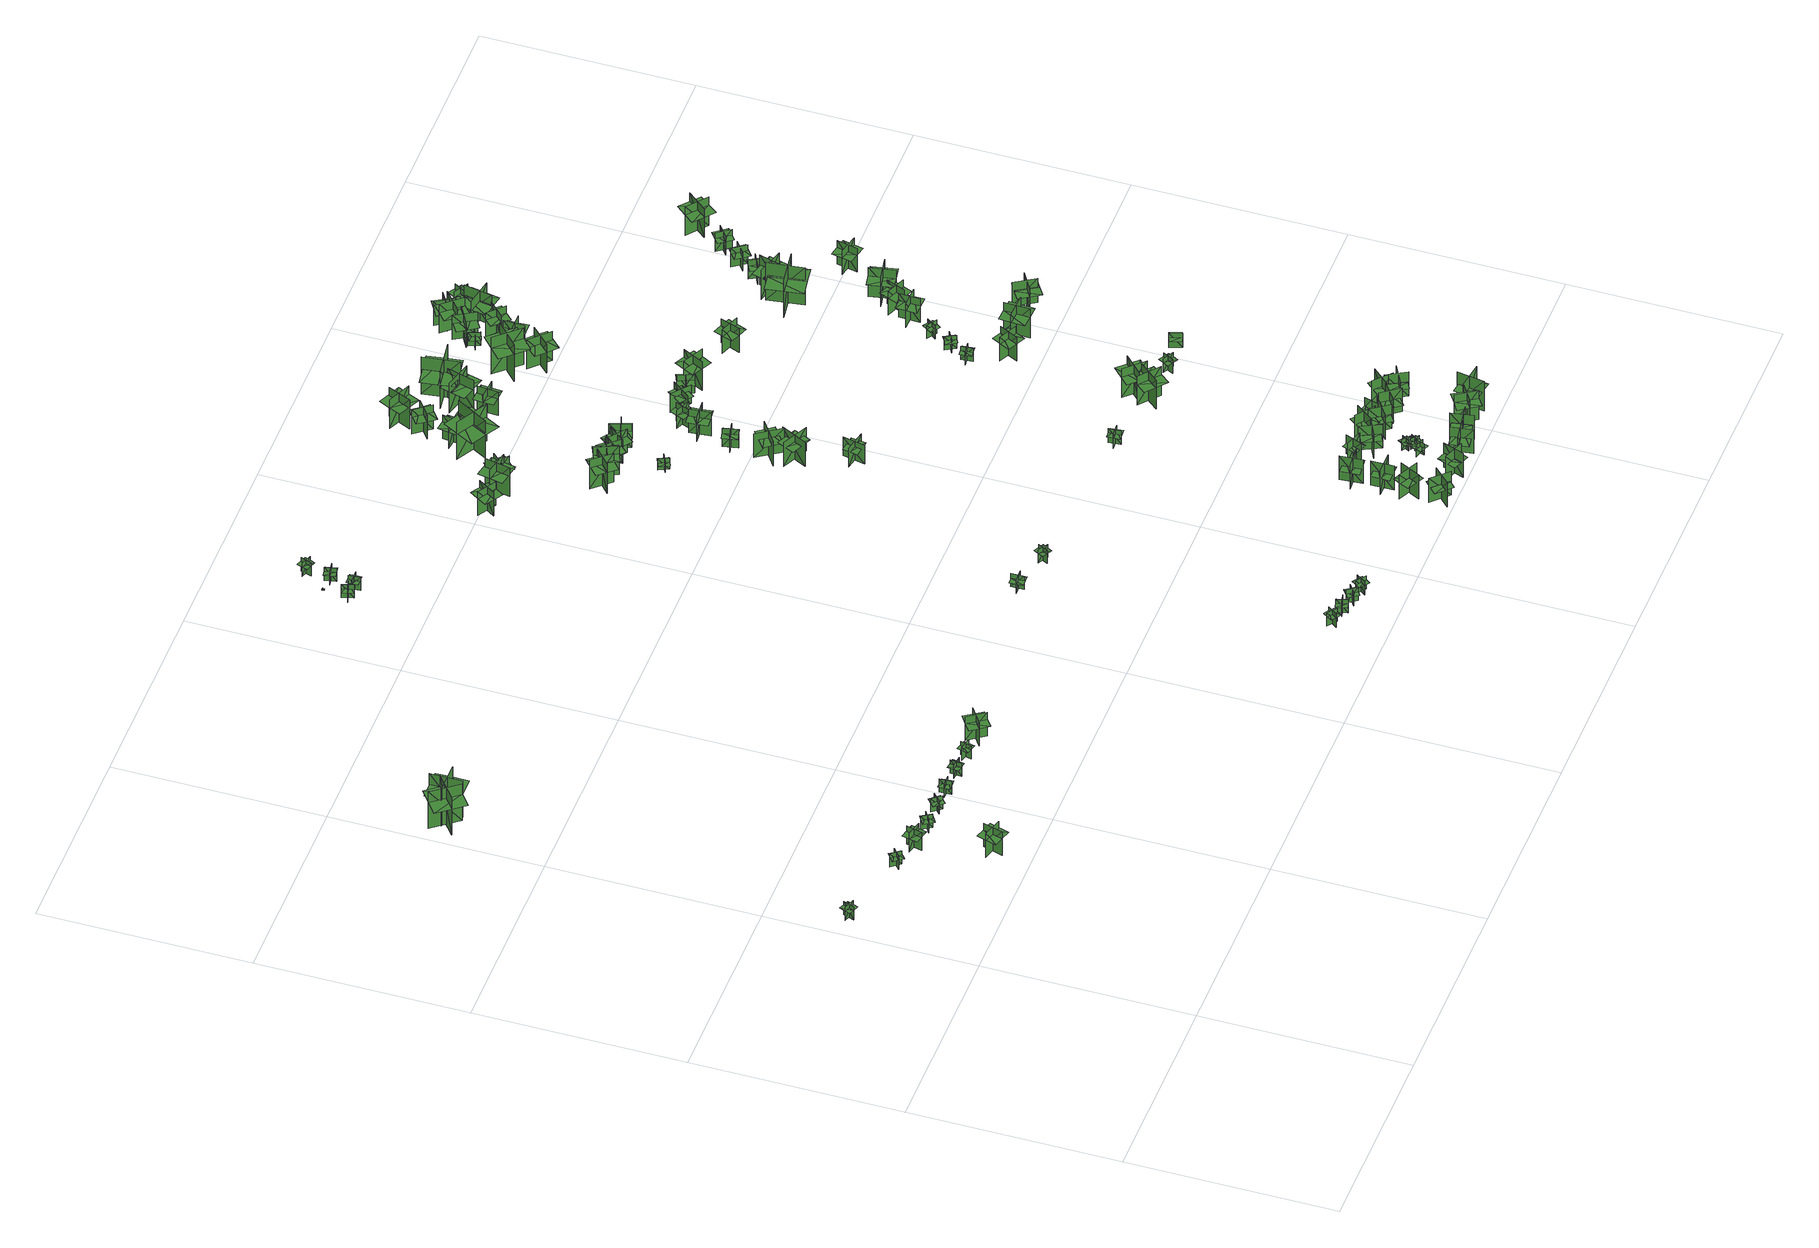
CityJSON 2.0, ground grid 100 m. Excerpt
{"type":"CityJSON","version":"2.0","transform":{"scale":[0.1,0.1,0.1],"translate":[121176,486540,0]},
"CityObjects":{
"tree1":{"type":"SolitaryVegetationObject","geometry":[{"type":"MultiSurface","lod":"1","boundaries":[[[0,1,2]],[[0,2,3]],[[4,5,6]],[[4,6,7]],[[8,9,10]],[[8,10,11]],[[8,11,12]],[[8,12,13]]]}]},
"tree2":{"type":"SolitaryVegetationObject","geometry":[{"type":"MultiSurface","lod":"1","boundaries":[[[14,15,16]],[[14,16,17]],[[18,19,20]],[[18,20,21]],[[22,23,24]],[[22,24,25]],[[22,25,26]],[[22,26,27]]]}]},
"tree3":{"type":"SolitaryVegetationObject","geometry":[{"type":"MultiSurface","lod":"1","boundaries":[[[28,29,30]],[[28,30,31]],[[32,33,34]],[[32,34,35]],[[36,37,38]],[[36,38,39]],[[36,39,40]],[[36,40,41]]]}]},
"tree4":{"type":"SolitaryVegetationObject","geometry":[{"type":"MultiSurface","lod":"1","boundaries":[[[42,43,44]],[[42,44,45]],[[46,47,48]],[[46,48,49]],[[50,51,52]],[[50,52,53]],[[50,53,54]],[[50,54,55]]]}]},
"tree5":{"type":"SolitaryVegetationObject","geometry":[{"type":"MultiSurface","lod":"1","boundaries":[[[56,57,58]],[[56,58,59]],[[60,61,62]],[[60,62,63]],[[64,65,66]],[[64,66,67]],[[64,67,68]],[[64,68,69]]]}]},
"tree6":{"type":"SolitaryVegetationObject","geometry":[{"type":"MultiSurface","lod":"1","boundaries":[[[70,71,72]],[[70,72,73]],[[74,75,76]],[[74,76,77]],[[78,79,80]],[[78,80,81]],[[78,81,82]],[[78,82,83]]]}]},
"tree7":{"type":"SolitaryVegetationObject","geometry":[{"type":"MultiSurface","lod":"1","boundaries":[[[84,85,86]],[[84,86,87]],[[88,89,90]],[[88,90,91]],[[92,93,94]],[[92,94,95]],[[92,95,96]],[[92,96,97]]]}]},
"tree8":{"type":"SolitaryVegetationObject","geometry":[{"type":"MultiSurface","lod":"1","boundaries":[[[98,99,100]],[[98,100,101]],[[102,103,104]],[[102,104,105]],[[106,107,108]],[[106,108,109]],[[106,109,110]],[[106,110,111]]]}]},
"tree9":{"type":"SolitaryVegetationObject","geometry":[{"type":"MultiSurface","lod":"1","boundaries":[[[112,113,114]],[[112,114,115]],[[116,117,118]],[[116,118,119]],[[120,121,122]],[[120,122,123]],[[120,123,124]],[[120,124,125]]]}]},
"tree10":{"type":"SolitaryVegetationObject","geometry":[{"type":"MultiSurface","lod":"1","boundaries":[[[126,127,128]],[[126,128,129]],[[130,131,132]],[[130,132,133]],[[134,135,136]],[[134,136,137]],[[134,137,138]],[[134,138,139]]]}]},
"tree11":{"type":"SolitaryVegetationObject","geometry":[{"type":"MultiSurface","lod":"1","boundaries":[[[140,141,142]],[[140,142,143]],[[144,145,146]],[[144,146,147]],[[148,149,150]],[[148,150,151]],[[148,151,152]],[[148,152,153]]]}]},
"tree12":{"type":"SolitaryVegetationObject","geometry":[{"type":"MultiSurface","lod":"1","boundaries":[[[154,155,156]],[[154,156,157]],[[158,159,160]],[[158,160,161]],[[162,163,164]],[[162,164,165]],[[162,165,166]],[[162,166,167]]]}]},
"tree13":{"type":"SolitaryVegetationObject","geometry":[{"type":"MultiSurface","lod":"1","boundaries":[[[168,169,170]],[[168,170,171]],[[172,173,174]],[[172,174,175]],[[176,177,178]],[[176,178,179]],[[176,179,180]],[[176,180,181]]]}]},
"tree14":{"type":"SolitaryVegetationObject","geometry":[{"type":"MultiSurface","lod":"1","boundaries":[[[182,183,184]],[[182,184,185]],[[186,187,188]],[[186,188,189]],[[190,191,192]],[[190,192,193]],[[190,193,194]],[[190,194,195]]]}]},
"tree15":{"type":"SolitaryVegetationObject","geometry":[{"type":"MultiSurface","lod":"1","boundaries":[[[196,197,198]],[[196,198,199]],[[200,201,202]],[[200,202,203]],[[204,205,206]],[[204,206,207]],[[204,207,208]],[[204,208,209]]]}]},
"tree16":{"type":"SolitaryVegetationObject","geometry":[{"type":"MultiSurface","lod":"1","boundaries":[[[210,211,212]],[[210,212,213]],[[214,215,216]],[[214,216,217]],[[218,219,220]],[[218,220,221]],[[218,221,222]],[[218,222,223]]]}]},
"tree17":{"type":"SolitaryVegetationObject","geometry":[{"type":"MultiSurface","lod":"1","boundaries":[[[224,225,226]],[[224,226,227]],[[228,229,230]],[[228,230,231]],[[232,233,234]],[[232,234,235]],[[232,235,236]],[[232,236,237]]]}]},
"tree18":{"type":"SolitaryVegetationObject","geometry":[{"type":"MultiSurface","lod":"1","boundaries":[[[238,239,240]],[[238,240,241]],[[242,243,244]],[[242,244,245]],[[246,247,248]],[[246,248,249]],[[246,249,250]],[[246,250,251]]]}]},
"tree19":{"type":"SolitaryVegetationObject","geometry":[{"type":"MultiSurface","lod":"1","boundaries":[[[252,253,254]],[[252,254,255]],[[256,257,258]],[[256,258,259]],[[260,261,262]],[[260,262,263]],[[260,263,264]],[[260,264,265]]]}]},
"tree20":{"type":"SolitaryVegetationObject","geometry":[{"type":"MultiSurface","lod":"1","boundaries":[[[266,267,268]],[[266,268,269]],[[270,271,272]],[[270,272,273]],[[274,275,276]],[[274,276,277]],[[274,277,278]],[[274,278,279]]]}]},
"tree21":{"type":"SolitaryVegetationObject","geometry":[{"type":"MultiSurface","lod":"1","boundaries":[[[280,281,282]],[[280,282,283]],[[284,285,286]],[[284,286,287]],[[288,289,290]],[[288,290,291]],[[288,291,292]],[[288,292,293]]]}]},
"tree22":{"type":"SolitaryVegetationObject","geometry":[{"type":"MultiSurface","lod":"1","boundaries":[[[294,295,296]],[[294,296,297]],[[298,299,300]],[[298,300,301]],[[302,303,304]],[[302,304,305]],[[302,305,306]],[[302,306,307]]]}]},
"tree23":{"type":"SolitaryVegetationObject","geometry":[{"type":"MultiSurface","lod":"1","boundaries":[[[308,309,310]],[[308,310,311]],[[312,313,314]],[[312,314,315]],[[316,317,318]],[[316,318,319]],[[316,319,320]],[[316,320,321]]]}]},
"tree24":{"type":"SolitaryVegetationObject","geometry":[{"type":"MultiSurface","lod":"1","boundaries":[[[322,323,324]],[[322,324,325]],[[326,327,328]],[[326,328,329]],[[330,331,332]],[[330,332,333]],[[330,333,334]],[[330,334,335]]]}]},
"tree25":{"type":"SolitaryVegetationObject","geometry":[{"type":"MultiSurface","lod":"1","boundaries":[[[336,337,338]],[[336,338,339]],[[340,341,342]],[[340,342,343]],[[344,345,346]],[[344,346,347]],[[344,347,348]],[[344,348,349]]]}]},
"tree26":{"type":"SolitaryVegetationObject","geometry":[{"type":"MultiSurface","lod":"1","boundaries":[[[350,351,352]],[[350,352,353]],[[354,355,356]],[[354,356,357]],[[358,359,360]],[[358,360,361]],[[358,361,362]],[[358,362,363]]]}]},
"tree27":{"type":"SolitaryVegetationObject","geometry":[{"type":"MultiSurface","lod":"1","boundaries":[[[364,365,366]],[[364,366,367]],[[368,369,370]],[[368,370,371]],[[372,373,374]],[[372,374,375]],[[372,375,376]],[[372,376,377]]]}]},
"tree28":{"type":"SolitaryVegetationObject","geometry":[{"type":"MultiSurface","lod":"1","boundaries":[[[378,379,380]],[[378,380,381]],[[382,383,384]],[[382,384,385]],[[386,387,388]],[[386,388,389]],[[386,390,391]],[[386,391,387]]]}]},
"tree29":{"type":"SolitaryVegetationObject","geometry":[{"type":"MultiSurface","lod":"1","boundaries":[[[392,393,394]],[[392,394,395]],[[396,397,398]],[[396,398,399]],[[400,401,402]],[[400,402,403]],[[400,403,404]],[[400,404,405]]]}]},
"tree30":{"type":"SolitaryVegetationObject","geometry":[{"type":"MultiSurface","lod":"1","boundaries":[[[406,407,408]],[[406,408,409]],[[410,411,412]],[[410,412,413]],[[414,415,416]],[[414,416,417]],[[414,418,419]],[[414,419,415]]]}]},
"tree31":{"type":"SolitaryVegetationObject","geometry":[{"type":"MultiSurface","lod":"1","boundaries":[[[420,421,422]],[[420,422,423]],[[424,425,426]],[[424,426,427]],[[428,429,430]],[[428,430,431]],[[428,431,432]],[[428,432,433]]]}]},
"tree32":{"type":"SolitaryVegetationObject","geometry":[{"type":"MultiSurface","lod":"1","boundaries":[[[434,435,436]],[[434,436,437]],[[438,439,440]],[[438,440,441]],[[442,443,444]],[[442,444,445]],[[442,446,447]],[[442,447,443]]]}]},
"tree33":{"type":"SolitaryVegetationObject","geometry":[{"type":"MultiSurface","lod":"1","boundaries":[[[448,449,450]],[[448,450,451]],[[452,453,454]],[[452,454,455]],[[456,457,458]],[[456,458,459]],[[456,459,460]],[[456,460,461]]]}]},
"tree34":{"type":"SolitaryVegetationObject","geometry":[{"type":"MultiSurface","lod":"1","boundaries":[[[462,463,464]],[[462,464,465]],[[466,467,468]],[[466,468,469]],[[470,471,472]],[[470,472,473]],[[470,474,475]],[[470,475,471]]]}]},
"tree35":{"type":"SolitaryVegetationObject","geometry":[{"type":"MultiSurface","lod":"1","boundaries":[[[476,477,478]],[[476,478,479]],[[480,481,482]],[[480,482,483]],[[484,485,486]],[[484,486,487]],[[484,487,488]],[[484,488,489]]]}]},
"tree36":{"type":"SolitaryVegetationObject","geometry":[{"type":"MultiSurface","lod":"1","boundaries":[[[490,491,492]],[[490,492,493]],[[494,495,496]],[[494,496,497]],[[498,499,500]],[[498,500,501]],[[498,501,502]],[[498,502,503]]]}]},
"tree37":{"type":"SolitaryVegetationObject","geometry":[{"type":"MultiSurface","lod":"1","boundaries":[[[504,505,506]],[[504,506,507]],[[508,509,510]],[[508,510,511]],[[512,513,514]],[[512,514,515]],[[512,515,516]],[[512,516,517]]]}]},
"tree38":{"type":"SolitaryVegetationObject","geometry":[{"type":"MultiSurface","lod":"1","boundaries":[[[518,519,520]],[[518,520,521]],[[522,523,524]],[[522,524,525]],[[526,527,528]],[[526,528,529]],[[526,529,530]],[[526,530,531]]]}]},
"tree39":{"type":"SolitaryVegetationObject","geometry":[{"type":"MultiSurface","lod":"1","boundaries":[[[532,533,534]],[[532,534,535]],[[536,537,538]],[[536,538,539]],[[540,541,542]],[[540,542,543]],[[540,544,545]],[[540,545,541]]]}]},
"tree40":{"type":"SolitaryVegetationObject","geometry":[{"type":"MultiSurface","lod":"1","boundaries":[[[546,547,548]],[[546,548,549]],[[550,551,552]],[[550,552,553]],[[554,555,556]],[[554,556,557]],[[554,557,558]],[[554,558,559]]]}]},
"tree41":{"type":"SolitaryVegetationObject","geometry":[{"type":"MultiSurface","lod":"1","boundaries":[[[560,561,562]],[[560,562,563]],[[564,565,566]],[[564,566,567]],[[568,569,570]],[[568,570,571]],[[568,571,572]],[[568,572,573]]]}]},
"tree42":{"type":"SolitaryVegetationObject","geometry":[{"type":"MultiSurface","lod":"1","boundaries":[[[574,575,576]],[[574,576,577]],[[578,579,580]],[[578,580,581]],[[582,583,584]],[[582,584,585]],[[582,585,586]],[[582,586,587]]]}]},
"tree43":{"type":"SolitaryVegetationObject","geometry":[{"type":"MultiSurface","lod":"1","boundaries":[[[588,589,590]],[[588,590,591]],[[592,593,594]],[[592,594,595]],[[596,597,598]],[[596,598,599]],[[596,599,600]],[[596,600,601]]]}]},
"tree44":{"type":"SolitaryVegetationObject","geometry":[{"type":"MultiSurface","lod":"1","boundaries":[[[602,603,604]],[[602,604,605]],[[606,607,608]],[[606,608,609]],[[610,611,612]],[[610,612,613]],[[610,614,615]],[[610,615,611]]]}]},
"tree45":{"type":"SolitaryVegetationObject","geometry":[{"type":"MultiSurface","lod":"1","boundaries":[[[616,617,618]],[[616,618,619]],[[620,621,622]],[[620,622,623]],[[624,625,626]],[[624,626,627]],[[624,627,628]],[[624,628,629]]]}]},
"tree46":{"type":"SolitaryVegetationObject","geometry":[{"type":"MultiSurface","lod":"1","boundaries":[[[630,631,632]],[[630,632,633]],[[634,635,636]],[[634,636,637]],[[638,639,640]],[[638,640,641]],[[638,641,642]],[[638,642,643]]]}]},
"tree47":{"type":"SolitaryVegetationObject","geometry":[{"type":"MultiSurface","lod":"1","boundaries":[[[644,645,646]],[[644,646,647]],[[648,649,650]],[[648,650,651]],[[652,653,654]],[[652,654,655]],[[652,656,657]],[[652,657,653]]]}]},
"tree48":{"type":"SolitaryVegetationObject","geometry":[{"type":"MultiSurface","lod":"1","boundaries":[[[658,659,660]],[[658,660,661]],[[662,663,664]],[[662,664,665]],[[666,667,668]],[[666,668,669]],[[666,669,670]],[[666,670,671]]]}]},
"tree49":{"type":"SolitaryVegetationObject","geometry":[{"type":"MultiSurface","lod":"1","boundaries":[[[672,673,674]],[[672,674,675]],[[676,677,678]],[[676,678,679]],[[680,681,682]],[[680,682,683]],[[680,684,685]],[[680,685,681]]]}]},
"tree50":{"type":"SolitaryVegetationObject","geometry":[{"type":"MultiSurface","lod":"1","boundaries":[[[686,687,688]],[[686,688,689]],[[690,691,692]],[[690,692,693]],[[694,695,696]],[[694,696,697]],[[694,697,698]],[[694,698,699]]]}]},
"tree51":{"type":"SolitaryVegetationObject","geometry":[{"type":"MultiSurface","lod":"1","boundaries":[[[700,701,702]],[[700,702,703]],[[704,705,706]],[[704,706,707]],[[708,709,710]],[[708,710,711]],[[708,711,712]],[[708,712,713]]]}]},
"tree52":{"type":"SolitaryVegetationObject","geometry":[{"type":"MultiSurface","lod":"1","boundaries":[[[714,715,716]],[[714,716,717]],[[718,719,720]],[[718,720,721]],[[722,723,724]],[[722,724,725]],[[722,725,726]],[[722,726,727]]]}]},
"tree53":{"type":"SolitaryVegetationObject","geometry":[{"type":"MultiSurface","lod":"1","boundaries":[[[728,729,730]],[[728,730,731]],[[732,733,734]],[[732,734,735]],[[736,737,738]],[[736,738,739]],[[736,739,740]],[[736,740,741]]]}]},
"tree54":{"type":"SolitaryVegetationObject","geometry":[{"type":"MultiSurface","lod":"1","boundaries":[[[742,743,744]],[[742,744,745]],[[746,747,748]],[[746,748,749]],[[750,751,752]],[[750,752,753]],[[750,753,754]],[[750,754,755]]]}]},
"tree55":{"type":"SolitaryVegetationObject","geometry":[{"type":"MultiSurface","lod":"1","boundaries":[[[756,757,758]],[[756,758,759]],[[760,761,762]],[[760,762,763]],[[764,765,766]],[[764,766,767]],[[764,768,769]],[[764,769,765]]]}]},
"tree56":{"type":"SolitaryVegetationObject","geometry":[{"type":"MultiSurface","lod":"1","boundaries":[[[770,771,772]],[[770,772,773]],[[774,775,776]],[[774,776,777]],[[778,779,780]],[[778,780,781]],[[778,782,783]],[[778,783,779]]]}]},
"tree57":{"type":"SolitaryVegetationObject","geometry":[{"type":"MultiSurface","lod":"1","boundaries":[[[784,785,786]],[[784,786,787]],[[788,789,790]],[[788,790,791]],[[792,793,794]],[[792,794,795]],[[792,795,796]],[[792,796,797]]]}]},
"tree58":{"type":"SolitaryVegetationObject","geometry":[{"type":"MultiSurface","lod":"1","boundaries":[[[798,799,800]],[[798,800,801]],[[802,803,804]],[[802,804,805]],[[806,807,808]],[[806,808,809]],[[806,810,811]],[[806,811,807]]]}]},
"tree59":{"type":"SolitaryVegetationObject","geometry":[{"type":"MultiSurface","lod":"1","boundaries":[[[812,813,814]],[[812,814,815]],[[816,817,818]],[[816,818,819]],[[820,821,822]],[[820,822,823]],[[820,823,824]],[[820,824,825]]]}]},
"tree60":{"type":"SolitaryVegetationObject","geometry":[{"type":"MultiSurface","lod":"1","boundaries":[[[826,827,828]],[[826,828,829]],[[830,831,832]],[[830,832,833]],[[834,835,836]],[[834,836,837]],[[834,837,838]],[[834,838,839]]]}]},
"tree61":{"type":"SolitaryVegetationObject","geometry":[{"type":"MultiSurface","lod":"1","boundaries":[[[840,841,842]],[[840,842,843]],[[844,845,846]],[[844,846,847]],[[848,849,850]],[[848,850,851]],[[848,852,853]],[[848,853,849]]]}]},
"tree62":{"type":"SolitaryVegetationObject","geometry":[{"type":"MultiSurface","lod":"1","boundaries":[[[854,855,856]],[[854,856,857]],[[858,859,860]],[[858,860,861]],[[862,863,864]],[[862,864,865]],[[862,865,866]],[[862,866,867]]]}]},
"tree63":{"type":"SolitaryVegetationObject","geometry":[{"type":"MultiSurface","lod":"1","boundaries":[[[868,869,870]],[[868,870,871]],[[872,873,874]],[[872,874,875]],[[876,877,878]],[[876,878,879]],[[876,879,880]],[[876,880,881]]]}]},
"tree64":{"type":"SolitaryVegetationObject","geometry":[{"type":"MultiSurface","lod":"1","boundaries":[[[882,883,884]],[[882,884,885]],[[886,887,888]],[[886,888,889]],[[890,891,892]],[[890,892,893]],[[890,894,895]],[[890,895,891]]]}]},
"tree65":{"type":"SolitaryVegetationObject","geometry":[{"type":"MultiSurface","lod":"1","boundaries":[[[896,897,898]],[[896,898,899]],[[900,901,902]],[[900,902,903]],[[904,905,906]],[[904,906,907]],[[904,907,908]],[[904,908,909]]]}]},
"tree66":{"type":"SolitaryVegetationObject","geometry":[{"type":"MultiSurface","lod":"1","boundaries":[[[910,911,912]],[[910,912,913]],[[914,915,916]],[[914,916,917]],[[918,919,920]],[[918,920,921]],[[918,921,922]],[[918,922,923]]]}]},
"tree67":{"type":"SolitaryVegetationObject","geometry":[{"type":"MultiSurface","lod":"1","boundaries":[[[924,925,926]],[[924,926,927]],[[928,929,930]],[[928,930,931]],[[932,933,934]],[[932,934,935]],[[932,936,937]],[[932,937,933]]]}]},
"tree68":{"type":"SolitaryVegetationObject","geometry":[{"type":"MultiSurface","lod":"1","boundaries":[[[938,939,940]],[[938,940,941]],[[942,943,944]],[[942,944,945]],[[946,947,948]],[[946,948,949]],[[946,949,950]],[[946,950,951]]]}]},
"tree69":{"type":"SolitaryVegetationObject","geometry":[{"type":"MultiSurface","lod":"1","boundaries":[[[952,953,954]],[[952,954,955]],[[956,957,958]],[[956,958,959]],[[960,961,962]],[[960,962,963]],[[960,964,965]],[[960,965,961]]]}]},
"tree70":{"type":"SolitaryVegetationObject","geometry":[{"type":"MultiSurface","lod":"1","boundaries":[[[966,967,968]],[[966,968,969]],[[970,971,972]],[[970,972,973]],[[974,975,976]],[[974,976,977]],[[974,977,978]],[[974,978,979]]]}]},
"tree71":{"type":"SolitaryVegetationObject","geometry":[{"type":"MultiSurface","lod":"1","boundaries":[[[980,981,982]],[[980,982,983]],[[984,985,986]],[[984,986,987]],[[988,989,990]],[[988,990,991]],[[988,992,993]],[[988,993,989]]]}]},
"tree72":{"type":"SolitaryVegetationObject","geometry":[{"type":"MultiSurface","lod":"1","boundaries":[[[994,995,996]],[[994,996,997]],[[998,999,1000]],[[998,1000,1001]],[[1002,1003,1004]],[[1002,1004,1005]],[[1002,1005,1006]],[[1002,1006,1007]]]}]},
"tree73":{"type":"SolitaryVegetationObject","geometry":[{"type":"MultiSurface","lod":"1","boundaries":[[[1008,1009,1010]],[[1008,1010,1011]],[[1012,1013,1014]],[[1012,1014,1015]],[[1016,1017,1018]],[[1016,1018,1019]],[[1016,1019,1020]],[[1016,1020,1021]]]}]},
"tree74":{"type":"SolitaryVegetationObject","geometry":[{"type":"MultiSurface","lod":"1","boundaries":[[[1022,1023,1024]],[[1022,1024,1025]],[[1026,1027,1028]],[[1026,1028,1029]],[[1030,1031,1032]],[[1030,1032,1033]],[[1030,1033,1034]],[[1030,1034,1035]]]}]},
"tree75":{"type":"SolitaryVegetationObject","geometry":[{"type":"MultiSurface","lod":"1","boundaries":[[[1036,1037,1038]],[[1036,1038,1039]],[[1040,1041,1042]],[[1040,1042,1043]],[[1044,1045,1046]],[[1044,1046,1047]],[[1044,1047,1048]],[[1044,1048,1049]]]}]},
"tree76":{"type":"SolitaryVegetationObject","geometry":[{"type":"MultiSurface","lod":"1","boundaries":[[[1050,1051,1052]],[[1050,1052,1053]],[[1054,1055,1056]],[[1054,1056,1057]],[[1058,1059,1060]],[[1058,1060,1061]],[[1058,1061,1062]],[[1058,1062,1063]]]}]},
"tree77":{"type":"SolitaryVegetationObject","geometry":[{"type":"MultiSurface","lod":"1","boundaries":[[[1064,1065,1066]],[[1064,1066,1067]],[[1068,1069,1070]],[[1068,1070,1071]],[[1072,1073,1074]],[[1072,1074,1075]],[[1072,1075,1076]],[[1072,1076,1077]]]}]},
"tree78":{"type":"SolitaryVegetationObject","geometry":[{"type":"MultiSurface","lod":"1","boundaries":[[[1078,1079,1080]],[[1078,1080,1081]],[[1082,1083,1084]],[[1082,1084,1085]],[[1086,1087,1088]],[[1086,1088,1089]],[[1086,1089,1090]],[[1086,1090,1091]]]}]},
"tree79":{"type":"SolitaryVegetationObject","geometry":[{"type":"MultiSurface","lod":"1","boundaries":[[[1092,1093,1094]],[[1092,1094,1095]],[[1096,1097,1098]],[[1096,1098,1099]],[[1100,1101,1102]],[[1100,1102,1103]],[[1100,1103,1104]],[[1100,1104,1105]]]}]},
"tree80":{"type":"SolitaryVegetationObject","geometry":[{"type":"MultiSurface","lod":"1","boundaries":[[[1106,1107,1108]],[[1106,1108,1109]],[[1110,1111,1112]],[[1110,1112,1113]],[[1114,1115,1116]],[[1114,1116,1117]],[[1114,1117,1118]],[[1114,1118,1119]]]}]},
"tree81":{"type":"SolitaryVegetationObject","geometry":[{"type":"MultiSurface","lod":"1","boundaries":[[[1120,1121,1122]],[[1120,1122,1123]],[[1124,1125,1126]],[[1124,1126,1127]],[[1128,1129,1130]],[[1128,1130,1131]],[[1128,1131,1132]],[[1128,1132,1133]]]}]},
"tree82":{"type":"SolitaryVegetationObject","geometry":[{"type":"MultiSurface","lod":"1","boundaries":[[[1134,1135,1136]],[[1134,1136,1137]],[[1138,1139,1140]],[[1138,1140,1141]],[[1142,1143,1144]],[[1142,1144,1145]],[[1142,1145,1146]],[[1142,1146,1147]]]}]},
"tree83":{"type":"SolitaryVegetationObject","geometry":[{"type":"MultiSurface","lod":"1","boundaries":[[[1148,1149,1150]],[[1148,1150,1151]],[[1152,1153,1154]],[[1152,1154,1155]],[[1156,1157,1158]],[[1156,1158,1159]],[[1156,1159,1160]],[[1156,1160,1161]]]}]},
"tree84":{"type":"SolitaryVegetationObject","geometry":[{"type":"MultiSurface","lod":"1","boundaries":[[[1162,1163,1164]],[[1162,1164,1165]],[[1166,1167,1168]],[[1166,1168,1169]],[[1170,1171,1172]],[[1170,1172,1173]],[[1170,1173,1174]],[[1170,1174,1175]]]}]},
"tree85":{"type":"SolitaryVegetationObject","geometry":[{"type":"MultiSurface","lod":"1","boundaries":[[[1176,1177,1178]],[[1176,1178,1179]],[[1180,1181,1182]],[[1180,1182,1183]],[[1184,1185,1186]],[[1184,1186,1187]],[[1184,1187,1188]],[[1184,1188,1189]]]}]},
"tree86":{"type":"SolitaryVegetationObject","geometry":[{"type":"MultiSurface","lod":"1","boundaries":[[[1190,1191,1192]],[[1190,1192,1193]],[[1194,1195,1196]],[[1194,1196,1197]],[[1198,1199,1200]],[[1198,1200,1201]],[[1198,1201,1202]],[[1198,1202,1203]]]}]},
"tree87":{"type":"SolitaryVegetationObject","geometry":[{"type":"MultiSurface","lod":"1","boundaries":[[[1204,1205,1206]],[[1204,1206,1207]],[[1208,1209,1210]],[[1208,1210,1211]],[[1212,1213,1214]],[[1212,1214,1215]],[[1212,1215,1216]],[[1212,1216,1217]]]}]},
"tree88":{"type":"SolitaryVegetationObject","geometry":[{"type":"MultiSurface","lod":"1","boundaries":[[[1218,1219,1220]],[[1218,1220,1221]],[[1222,1223,1224]],[[1222,1224,1225]],[[1226,1227,1228]],[[1226,1228,1229]],[[1226,1229,1230]],[[1226,1230,1231]]]}]},
"tree89":{"type":"SolitaryVegetationObject","geometry":[{"type":"MultiSurface","lod":"1","boundaries":[[[1232,1233,1234]],[[1232,1234,1235]],[[1236,1237,1238]],[[1236,1238,1239]],[[1240,1241,1242]],[[1240,1242,1243]],[[1240,1243,1244]],[[1240,1244,1245]]]}]},
"tree90":{"type":"SolitaryVegetationObject","geometry":[{"type":"MultiSurface","lod":"1","boundaries":[[[1246,1247,1248]],[[1246,1248,1249]],[[1250,1251,1252]],[[1250,1252,1253]],[[1254,1255,1256]],[[1254,1256,1257]],[[1254,1257,1258]],[[1254,1258,1259]]]}]},
"tree91":{"type":"SolitaryVegetationObject","geometry":[{"type":"MultiSurface","lod":"1","boundaries":[[[1260,1261,1262]],[[1260,1262,1263]],[[1264,1265,1266]],[[1264,1266,1267]],[[1268,1269,1270]],[[1268,1270,1271]],[[1268,1271,1272]],[[1268,1272,1273]]]}]},
"tree92":{"type":"SolitaryVegetationObject","geometry":[{"type":"MultiSurface","lod":"1","boundaries":[[[1274,1275,1276]],[[1274,1276,1277]],[[1278,1279,1280]],[[1278,1280,1281]],[[1282,1283,1284]],[[1282,1284,1285]],[[1282,1285,1286]],[[1282,1286,1287]]]}]},
"tree93":{"type":"SolitaryVegetationObject","geometry":[{"type":"MultiSurface","lod":"1","boundaries":[[[1288,1289,1290]],[[1288,1290,1291]],[[1292,1293,1294]],[[1292,1294,1295]],[[1296,1297,1298]],[[1296,1298,1299]],[[1296,1299,1300]],[[1296,1300,1301]]]}]},
"tree94":{"type":"SolitaryVegetationObject","geometry":[{"type":"MultiSurface","lod":"1","boundaries":[[[1302,1303,1304]],[[1302,1304,1305]],[[1306,1307,1308]],[[1306,1308,1309]],[[1310,1311,1312]],[[1310,1312,1313]],[[1310,1313,1314]],[[1310,1314,1315]]]}]},
"tree95":{"type":"SolitaryVegetationObject","geometry":[{"type":"MultiSurface","lod":"1","boundaries":[[[1316,1317,1318]],[[1316,1318,1319]],[[1320,1321,1322]],[[1320,1322,1323]],[[1324,1325,1326]],[[1324,1326,1327]],[[1324,1327,1328]],[[1324,1328,1329]]]}]},
"tree96":{"type":"SolitaryVegetationObject","geometry":[{"type":"MultiSurface","lod":"1","boundaries":[[[1330,1331,1332]],[[1330,1332,1333]],[[1334,1335,1336]],[[1334,1336,1337]],[[1338,1339,1340]],[[1338,1340,1341]],[[1338,1341,1342]],[[1338,1342,1343]]]}]},
"tree97":{"type":"SolitaryVegetationObject","geometry":[{"type":"MultiSurface","lod":"1","boundaries":[[[1344,1345,1346]],[[1344,1346,1347]],[[1348,1349,1350]],[[1348,1350,1351]],[[1352,1353,1354]],[[1352,1354,1355]],[[1352,1355,1356]],[[1352,1356,1357]]]}]},
"tree98":{"type":"SolitaryVegetationObject","geometry":[{"type":"MultiSurface","lod":"1","boundaries":[[[1358,1359,1360]],[[1358,1360,1361]],[[1362,1363,1364]],[[1362,1364,1365]],[[1366,1367,1368]],[[1366,1368,1369]],[[1366,1369,1370]],[[1366,1370,1371]]]}]},
"tree99":{"type":"SolitaryVegetationObject","geometry":[{"type":"MultiSurface","lod":"1","boundaries":[[[1372,1373,1374]],[[1372,1374,1375]],[[1376,1377,1378]],[[1376,1378,1379]],[[1380,1381,1382]],[[1380,1382,1383]],[[1380,1383,1384]],[[1380,1384,1385]]]}]},
"tree100":{"type":"SolitaryVegetationObject","geometry":[{"type":"MultiSurface","lod":"1","boundaries":[[[1386,1387,1388]],[[1386,1388,1389]],[[1390,1391,1392]],[[1390,1392,1393]],[[1394,1395,1396]],[[1394,1396,1397]],[[1394,1397,1398]],[[1394,1398,1399]]]}]}
},
"vertices":[
[93,1648,5],[145,1628,5],[145,1628,82],[93,1648,82],[108,1614,5],[128,1666,5],[128,1666,82],[108,1614,82],[108,1614,61],[134,1604,61],[154,1656,61],[128,1666,61],[102,1676,61],[82,1624,61],
[517,1531,5],[482,1574,5],[482,1574,82],[517,1531,82],[521,1567,5],[478,1533,5],[478,1533,82],[521,1567,82],[521,1567,61],[504,1589,61],[460,1554,61],[478,1533,61],[495,1511,61],[538,1546,61],
[764,1170,11],[668,1197,11],[668,1197,149],[764,1170,149],[732,1228,11],[705,1133,11],[705,1133,149],[732,1228,149],[732,1228,110],[684,1242,110],[657,1146,110],[705,1133,110],[753,1119,110],[780,1215,110],
[648,1553,3],[630,1477,3],[630,1477,111],[648,1553,111],[604,1526,3],[680,1508,3],[680,1508,111],[604,1526,111],[604,1526,80],[595,1488,80],[671,1470,80],[680,1508,80],[689,1545,80],[613,1563,80],
[62,3448,8],[184,3544,8],[184,3544,224],[62,3448,224],[165,3435,8],[69,3557,8],[69,3557,224],[165,3435,224],[165,3435,163],[226,3483,163],[130,3605,163],[69,3557,163],[8,3509,163],[104,3387,163],
[787,1480,4],[756,1526,4],[756,1526,81],[787,1480,81],[795,1516,4],[748,1485,4],[748,1485,81],[795,1516,81],[795,1516,59],[779,1539,59],[733,1508,59],[748,1485,59],[763,1462,59],[810,1492,59],
[183,3437,8],[181,3592,8],[181,3592,224],[183,3437,224],[256,3510,8],[101,3508,8],[101,3508,224],[256,3510,224],[256,3510,163],[254,3588,163],[100,3586,163],[101,3508,163],[102,3431,163],[257,3433,163],
[876,1481,5],[917,1517,5],[917,1517,82],[876,1481,82],[913,1478,5],[876,1520,5],[876,1520,82],[913,1478,82],[913,1478,60],[933,1496,60],[897,1538,60],[876,1520,60],[855,1501,60],[892,1460,60],
[1013,1470,6],[1011,1526,6],[1011,1526,83],[1013,1470,83],[1038,1497,6],[983,1495,6],[983,1495,83],[1038,1497,83],[1038,1497,61],[1037,1525,61],[982,1523,61],[983,1495,61],[984,1468,61],[1040,1470,61],
[1112,1495,7],[1167,1489,7],[1167,1489,84],[1112,1495,84],[1135,1466,7],[1141,1521,7],[1141,1521,84],[1135,1466,84],[1135,1466,63],[1162,1463,63],[1168,1518,63],[1141,1521,63],[1113,1524,63],[1107,1469,63],
[1286,1484,9],[1232,1498,9],[1232,1498,86],[1286,1484,86],[1267,1516,9],[1254,1462,9],[1254,1462,86],[1267,1516,86],[1267,1516,65],[1241,1523,65],[1227,1469,65],[1254,1462,65],[1281,1455,65],[1294,1509,65],
[1425,1513,10],[1343,1456,10],[1343,1456,148],[1425,1513,148],[1359,1525,10],[1416,1443,10],[1416,1443,148],[1359,1525,148],[1359,1525,110],[1318,1496,110],[1375,1414,110],[1416,1443,110],[1457,1471,110],[1400,1553,110],
[2609,239,11],[2565,272,11],[2565,272,88],[2609,239,88],[2604,276,11],[2571,231,11],[2571,231,88],[2604,276,88],[2604,276,67],[2581,292,67],[2549,247,67],[2571,231,67],[2594,215,67],[2626,260,67],
[1375,4343,9],[1360,4396,9],[1360,4396,86],[1375,4343,86],[1393,4375,9],[1340,4360,9],[1340,4360,86],[1393,4375,86],[1393,4375,64],[1386,4402,64],[1332,4387,64],[1340,4360,64],[1348,4333,64],[1401,4349,64],
[1381,4483,10],[1388,4483,10],[1388,4493,10],[1381,4493,10],[1384,4483,14],[1384,4483,6],[1384,4493,6],[1384,4493,14],[1384,4491,14],[1388,4491,14],[1388,4491,6],[1384,4491,6],[1381,4491,6],[1381,4491,14],
[2643,229,12],[2696,244,12],[2696,244,89],[2643,229,89],[2675,211,12],[2660,264,12],[2660,264,89],[2675,211,89],[2675,211,67],[2702,218,67],[2687,271,67],[2660,264,67],[2633,256,67],[2649,203,67],
[1428,4388,8],[1431,4332,8],[1431,4332,85],[1428,4388,85],[1403,4361,8],[1459,4363,8],[1459,4363,85],[1403,4361,85],[1403,4361,64],[1405,4333,64],[1460,4336,64],[1459,4363,64],[1457,4391,64],[1402,4388,64],
[1423,4471,7],[1477,4481,7],[1477,4481,84],[1423,4471,84],[1454,4450,7],[1443,4504,7],[1443,4504,84],[1454,4450,84],[1454,4450,63],[1481,4455,63],[1470,4509,63],[1443,4504,63],[1416,4499,63],[1426,4444,63],
[2732,239,12],[2764,195,12],[2764,195,89],[2732,239,89],[2726,203,12],[2771,235,12],[2771,235,89],[2726,203,89],[2726,203,67],[2742,181,67],[2787,213,67],[2771,235,67],[2755,258,67],[2710,225,67],
[2351,1654,23],[2353,1591,23],[2353,1591,101],[2351,1654,101],[2317,1617,23],[2380,1619,23],[2380,1619,101],[2317,1617,101],[2347,1650,76],[2318,1648,76],[2321,1585,76],[2350,1587,76],[2379,1588,76],[2376,1651,76],
[1471,4619,7],[1453,4566,7],[1453,4566,84],[1471,4619,84],[1438,4603,7],[1490,4585,7],[1490,4585,84],[1438,4603,84],[1438,4603,63],[1429,4576,63],[1481,4559,63],[1490,4585,63],[1499,4611,63],[1447,4629,63],
[2809,181,12],[2841,226,12],[2841,226,89],[2809,181,89],[2846,187,12],[2800,219,12],[2800,219,89],[2846,187,89],[2846,187,68],[2861,210,68],[2816,241,68],[2800,219,68],[2784,196,68],[2830,164,68],
[2578,1602,15],[2552,1553,15],[2552,1553,92],[2578,1602,92],[2543,1592,15],[2591,1565,15],[2591,1565,92],[2543,1592,92],[2543,1592,71],[2530,1568,71],[2578,1541,71],[2591,1565,71],[2605,1590,71],[2556,1616,71],
[2074,3937,11],[2126,4021,11],[2126,4021,149],[2074,3937,149],[2139,3952,11],[2054,4004,11],[2054,4004,149],[2139,3952,149],[2139,3952,110],[2165,3994,110],[2080,4046,110],[2054,4004,110],[2028,3962,110],[2112,3909,110],
[2237,4033,10],[2214,3913,10],[2214,3913,179],[2237,4033,179],[2170,3988,10],[2289,3965,10],[2289,3965,179],[2170,3988,179],[2170,3988,132],[2158,3928,132],[2278,3905,132],[2289,3965,132],[2301,4024,132],[2181,4047,132],
[2311,4019,11],[2243,3947,11],[2243,3947,149],[2311,4019,149],[2245,4018,11],[2318,3949,11],[2318,3949,149],[2245,4018,149],[2245,4018,110],[2211,3981,110],[2283,3913,110],[2318,3949,110],[2352,3985,110],[2279,4054,110],
[2377,3599,8],[2451,3514,8],[2451,3514,178],[2377,3599,178],[2372,3517,8],[2456,3591,8],[2456,3591,178],[2372,3517,178],[2372,3517,133],[2407,3476,133],[2492,3551,133],[2456,3591,133],[2421,3632,133],[2336,3558,133],
[3538,31,15],[3462,108,15],[3462,108,155],[3538,31,155],[3538,99,15],[3538,99,155],[3461,23,155],[3461,23,15],[3531,33,101],[3464,100,101],[3433,70,101],[3499,2,101],[3563,65,101],[3497,132,101],
[2531,3580,12],[2428,3535,12],[2428,3535,182],[2531,3580,182],[2455,3609,12],[2500,3506,12],[2500,3506,182],[2455,3609,182],[2455,3609,137],[2405,3588,137],[2450,3485,137],[2500,3506,137],[2550,3528,137],[2504,3631,137],
[3539,189,15],[3442,237,15],[3442,237,156],[3539,189,156],[3517,253,15],[3517,253,156],[3469,156,156],[3469,156,15],[3531,188,102],[3446,230,102],[3427,190,102],[3512,149,102],[3551,229,102],[3466,271,102],
[2574,3320,15],[2620,3342,15],[2620,3342,79],[2574,3320,79],[2603,3309,15],[2603,3309,79],[2581,3355,79],[2581,3355,15],[2603,3309,56],[2628,3321,56],[2606,3367,56],[2581,3355,56],[2557,3343,56],[2579,3298,56],
[3445,324,12],[3553,325,12],[3553,325,153],[3445,324,153],[3494,277,12],[3494,277,153],[3492,385,153],[3492,385,12],[3452,328,99],[3546,329,99],[3545,373,99],[3451,372,99],[3452,283,99],[3547,284,99],
[2509,3522,13],[2580,3592,13],[2580,3592,151],[2509,3522,151],[2575,3521,13],[2505,3592,13],[2505,3592,151],[2575,3521,151],[2575,3521,113],[2611,3556,113],[2541,3627,113],[2505,3592,113],[2470,3557,113],[2540,3486,113],
[3439,462,10],[3547,471,10],[3547,471,150],[3439,462,150],[3491,418,10],[3491,418,150],[3482,526,150],[3482,526,10],[3446,466,96],[3540,475,96],[3536,518,96],[3442,510,96],[3450,421,96],[3544,429,96],
[2565,3579,14],[2644,3518,14],[2644,3518,153],[2565,3579,153],[2573,3513,14],[2634,3592,14],[2634,3592,153],[2573,3513,153],[2573,3513,114],[2612,3482,114],[2673,3561,114],[2634,3592,114],[2595,3622,114],[2534,3544,114],
[2781,2845,13],[2906,2783,13],[2906,2783,153],[2781,2845,153],[2811,2756,13],[2811,2756,153],[2874,2881,153],[2874,2881,13],[2792,2840,116],[2773,2797,116],[2872,2752,116],[2891,2795,116],[2910,2837,116],[2811,2882,116],
[2499,4244,14],[2412,4091,14],[2412,4091,233],[2499,4244,233],[2364,4207,14],[2518,4120,14],[2518,4120,233],[2364,4207,233],[2483,4241,162],[2411,4280,162],[2327,4125,162],[2399,4086,162],[2470,4047,162],[2554,4202,162],
[2868,2574,13],[2975,2554,13],[2975,2554,122],[2868,2574,122],[2910,2514,13],[2910,2514,122],[2930,2621,122],[2930,2621,13],[2878,2572,93],[2872,2536,93],[2957,2524,93],[2962,2560,93],[2967,2596,93],[2883,2608,93],
[3660,17,17],[3697,119,17],[3697,119,158],[3660,17,158],[3721,46,17],[3721,46,158],[3619,83,158],[3619,83,17],[3658,25,104],[3690,114,104],[3649,129,104],[3617,40,104],[3701,9,104],[3733,98,104],
[2883,2968,14],[2768,2889,14],[2768,2889,154],[2883,2968,154],[2791,2985,14],[2791,2985,154],[2870,2870,154],[2870,2870,14],[2873,2962,117],[2845,2999,117],[2757,2933,117],[2785,2896,117],[2813,2859,117],[2901,2924,117],
[2681,3510,14],[2650,3605,14],[2650,3605,152],[2681,3510,152],[2711,3569,14],[2617,3538,14],[2617,3538,152],[2711,3569,152],[2711,3569,113],[2695,3617,113],[2601,3585,113],[2617,3538,113],[2633,3491,113],[2727,3522,113],
[2422,4264,12],[2521,4251,12],[2521,4251,150],[2422,4264,150],[2462,4211,12],[2475,4310,12],[2475,4310,150],[2462,4211,150],[2462,4211,111],[2511,4204,111],[2524,4303,111],[2475,4310,111],[2426,4316,111],[2413,4217,111],
[2857,3109,15],[2787,3095,15],[2787,3095,123],[2857,3109,123],[2813,3138,15],[2828,3068,15],[2828,3068,123],[2813,3138,123],[2813,3138,95],[2779,3131,95],[2794,3060,95],[2828,3068,95],[2861,3075,95],[2847,3145,95],
[3653,552,8],[3624,473,8],[3624,473,117],[3653,552,117],[3605,529,8],[3605,529,117],[3684,500,117],[3684,500,8],[3654,546,75],[3629,477,75],[3661,465,75],[3686,534,75],[3621,558,75],[3596,489,75],
[2522,4369,11],[2461,4447,11],[2461,4447,150],[2522,4369,150],[2531,4434,11],[2452,4373,11],[2452,4373,150],[2531,4434,150],[2531,4434,111],[2500,4474,111],[2422,4413,111],[2452,4373,111],[2483,4334,111],[2562,4395,111],
[3743,225,17],[3758,273,17],[3758,273,82],[3743,225,82],[3770,239,17],[3770,239,82],[3722,254,82],[3722,254,17],[3770,239,59],[3778,265,59],[3730,280,59],[3722,254,59],[3714,228,59],[3762,213,59],
[3863,90,15],[3756,74,15],[3756,74,155],[3863,90,155],[3809,130,15],[3809,130,155],[3825,23,155],[3825,23,15],[3857,85,101],[3764,71,101],[3770,27,101],[3864,41,101],[3850,130,101],[3757,116,101],
[3387,1496,13],[3383,1555,13],[3383,1555,95],[3387,1496,95],[3413,1526,13],[3354,1522,13],[3354,1522,95],[3413,1526,95],[3413,1526,72],[3411,1555,72],[3352,1551,72],[3354,1522,72],[3356,1492,72],[3415,1496,72],
[3733,411,12],[3686,509,12],[3686,509,153],[3733,411,153],[3755,476,12],[3755,476,153],[3657,428,153],[3657,428,12],[3726,416,99],[3685,501,99],[3645,481,99],[3686,397,99],[3767,436,99],[3726,521,99],
[2859,3307,9],[2869,3208,9],[2869,3208,148],[2859,3307,148],[2817,3256,9],[2916,3266,9],[2916,3266,148],[2817,3256,148],[2817,3256,109],[2822,3206,109],[2921,3216,109],[2916,3266,109],[2911,3316,109],[2812,3305,109],
[3734,324,23],[3771,299,23],[3771,299,84],[3734,324,84],[3739,295,23],[3764,331,23],[3764,331,84],[3739,295,84],[3739,295,67],[3758,282,67],[3783,319,67],[3764,331,67],[3746,344,67],[3721,307,67],
[3756,291,19],[3791,264,19],[3791,264,81],[3756,291,81],[3760,262,19],[3787,297,19],[3787,297,81],[3760,262,81],[3760,262,63],[3777,248,63],[3805,283,63],[3787,297,63],[3770,310,63],[3742,276,63],
[2541,4578,9],[2491,4467,9],[2491,4467,178],[2541,4578,178],[2465,4549,9],[2576,4499,9],[2576,4499,178],[2465,4549,178],[2465,4549,131],[2440,4494,131],[2551,4444,131],[2576,4499,131],[2601,4555,131],[2490,4605,131],
[2913,3384,10],[2884,3312,10],[2884,3312,117],[2913,3384,117],[2865,3364,10],[2937,3335,10],[2937,3335,117],[2865,3364,117],[2865,3364,87],[2851,3328,87],[2922,3299,87],[2937,3335,87],[2952,3370,87],[2880,3400,87],
[3913,51,13],[3895,158,13],[3895,158,154],[3913,51,154],[3952,107,13],[3952,107,154],[3845,88,154],[3845,88,13],[3908,57,100],[3892,150,100],[3848,143,100],[3865,49,100],[3953,65,100],[3936,158,100],
[3814,555,12],[3749,469,12],[3749,469,153],[3814,555,153],[3747,545,12],[3747,545,153],[3834,480,153],[3834,480,12],[3814,547,99],[3757,472,99],[3792,445,99],[3849,521,99],[3777,575,99],[3721,499,99],
[2697,4225,14],[2691,4126,14],[2691,4126,153],[2697,4225,153],[2647,4182,14],[2746,4175,14],[2746,4175,153],[2647,4182,153],[2647,4182,114],[2644,4132,114],[2743,4126,114],[2746,4175,114],[2750,4225,114],[2650,4231,114],
[3865,414,14],[3802,502,14],[3802,502,154],[3865,414,154],[3876,481,14],[3876,481,154],[3788,418,154],[3788,418,14],[3858,417,100],[3803,494,100],[3767,468,100],[3822,391,100],[3895,443,100],[3840,520,100],
[2646,4338,7],[2779,4301,7],[2779,4301,179],[2646,4338,179],[2700,4243,7],[2738,4376,7],[2738,4376,179],[2700,4243,179],[2652,4327,123],[2636,4265,123],[2769,4230,123],[2786,4292,123],[2802,4353,123],[2668,4389,123],
[2968,3349,10],[3036,3434,10],[3036,3434,118],[2968,3349,118],[3041,3358,10],[3041,3358,118],[2956,3426,118],[2956,3426,10],[2974,3357,90],[3004,3335,90],[3054,3404,90],[3024,3425,90],[2995,3447,90],[2945,3378,90],
[3930,506,13],[3849,529,13],[3849,529,122],[3930,506,122],[3904,552,13],[3904,552,122],[3881,471,122],[3881,471,13],[3924,505,80],[3853,525,80],[3844,492,80],[3914,472,80],[3934,539,80],[3863,559,80],
[4059,151,16],[3965,90,16],[3965,90,186],[4059,151,186],[3979,167,16],[4040,73,16],[4040,73,186],[3979,167,186],[3979,167,142],[3933,138,142],[3995,43,142],[4040,73,142],[4085,102,142],[4024,197,142],
[2836,4408,6],[2661,4384,6],[2661,4384,225],[2836,4408,225],[2724,4492,6],[2748,4318,6],[2748,4318,225],[2724,4492,225],[2823,4419,154],[2811,4499,154],[2637,4472,154],[2649,4392,154],[2661,4311,154],[2835,4338,154],
[3984,482,15],[3897,418,15],[3897,418,155],[3984,482,155],[3916,492,15],[3916,492,155],[3981,405,155],[3981,405,15],[3981,475,101],[3905,418,101],[3931,383,101],[4007,440,101],[3953,511,101],[3878,455,101],
[3079,3435,10],[3109,3364,10],[3109,3364,118],[3079,3435,118],[3059,3388,10],[3130,3418,10],[3130,3418,118],[3059,3388,118],[3059,3388,88],[3075,3352,88],[3146,3383,88],[3130,3418,88],[3115,3454,88],[3044,3423,88],
[3735,1521,11],[3657,1428,11],[3657,1428,180],[3735,1521,180],[3654,1514,11],[3748,1436,11],[3748,1436,180],[3654,1514,180],[3654,1514,133],[3615,1468,133],[3709,1389,133],[3748,1436,133],[3787,1483,133],[3694,1561,133],
[4121,201,15],[4101,70,15],[4101,70,187],[4121,201,187],[4055,151,15],[4055,151,187],[4185,132,187],[4185,132,15],[4125,192,121],[4108,78,121],[4161,70,121],[4178,184,121],[4070,200,121],[4053,86,121],
[3133,3338,11],[3183,3438,11],[3183,3438,181],[3133,3338,181],[3211,3364,11],[3110,3415,11],[3110,3415,181],[3211,3364,181],[3211,3364,136],[3235,3412,136],[3134,3463,136],[3110,3415,136],[3086,3366,136],[3186,3316,136],
[3984,548,12],[4064,475,12],[4064,475,152],[3984,548,152],[3988,480,12],[3988,480,152],[4061,560,152],[4061,560,12],[3992,546,99],[4062,483,99],[4092,515,99],[4022,579,99],[3962,512,99],[4031,449,99],
[3675,1593,14],[3760,1505,14],[3760,1505,183],[3675,1593,183],[3673,1512,14],[3761,1596,14],[3761,1596,183],[3673,1512,183],[3673,1512,136],[3716,1468,136],[3803,1552,136],[3761,1596,136],[3719,1640,136],[3631,1555,136],
[4087,411,14],[4036,507,14],[4036,507,155],[4087,411,155],[4106,476,14],[4106,476,155],[4010,425,155],[4010,425,14],[4079,415,101],[4035,498,101],[3996,478,101],[4041,394,101],[4120,436,101],[4075,520,101],
[3043,4239,9],[2929,4134,9],[2929,4134,224],[3043,4239,224],[2940,4244,9],[3045,4130,9],[3045,4130,224],[2940,4244,224],[2940,4244,164],[2883,4192,164],[2987,4078,164],[3045,4130,164],[3102,4182,164],[2997,4296,164],
[3105,4020,14],[3018,4106,14],[3018,4106,183],[3105,4020,183],[3105,4101,14],[3019,4015,14],[3019,4015,183],[3105,4101,183],[3105,4101,136],[3061,4144,136],[2976,4057,136],[3019,4015,136],[3063,3972,136],[3148,4058,136],
[3926,1485,11],[3897,1434,11],[3897,1434,93],[3926,1485,93],[3889,1475,11],[3940,1446,11],[3940,1446,93],[3889,1475,93],[3889,1475,70],[3874,1449,70],[3925,1420,70],[3940,1446,70],[3954,1471,70],[3903,1500,70],
[3704,2310,21],[3649,2304,21],[3649,2304,98],[3704,2310,98],[3676,2333,21],[3681,2278,21],[3681,2278,98],[3676,2333,98],[3676,2333,76],[3648,2330,76],[3654,2275,76],[3681,2278,76],[3709,2281,76],[3703,2336,76],
[3101,4348,9],[3081,4399,9],[3081,4399,86],[3101,4348,86],[3116,4381,9],[3065,4361,9],[3065,4361,86],[3116,4381,86],[3116,4381,64],[3106,4407,64],[3055,4387,64],[3065,4361,64],[3075,4335,64],[3126,4355,64],
[3144,4158,8],[3144,4257,8],[3144,4257,146],[3144,4158,146],[3191,4205,8],[3092,4204,8],[3092,4204,146],[3191,4205,146],[3191,4205,107],[3191,4254,107],[3092,4254,107],[3092,4204,107],[3092,4154,107],[3192,4155,107],
[3816,2128,15],[3727,2172,15],[3727,2172,154],[3816,2128,154],[3796,2191,15],[3751,2102,15],[3751,2102,154],[3796,2191,154],[3796,2191,115],[3751,2213,115],[3707,2124,115],[3751,2102,115],[3796,2079,115],[3840,2168,115],
[3486,3300,7],[3393,3335,7],[3393,3335,146],[3486,3300,146],[3459,3361,7],[3424,3267,7],[3424,3267,146],[3459,3361,146],[3459,3361,107],[3412,3378,107],[3378,3285,107],[3424,3267,107],[3471,3250,107],[3506,3343,107],
[3708,2385,16],[3756,2413,16],[3756,2413,93],[3708,2385,93],[3743,2376,16],[3716,2424,16],[3716,2424,93],[3743,2376,93],[3743,2376,71],[3767,2390,71],[3739,2438,71],[3716,2424,71],[3692,2410,71],[3720,2362,71],
[3073,4403,4],[3171,4461,4],[3171,4461,145],[3073,4403,145],[3161,4381,4],[3103,4478,4],[3103,4478,145],[3161,4381,145],[3084,4400,100],[3111,4356,100],[3207,4415,100],[3180,4460,100],[3152,4504,100],[3056,4444,100],
[3170,4276,7],[3241,4346,7],[3241,4346,145],[3170,4276,145],[3236,4276,7],[3166,4346,7],[3166,4346,145],[3236,4276,145],[3236,4276,106],[3272,4311,106],[3201,4381,106],[3166,4346,106],[3131,4311,106],[3201,4240,106],
[4037,1466,10],[4093,1485,10],[4093,1485,92],[4037,1466,92],[4073,1448,10],[4053,1504,10],[4053,1504,92],[4073,1448,92],[4073,1448,70],[4100,1458,70],[4081,1514,70],[4053,1504,70],[4025,1494,70],[4045,1439,70],
[3121,4461,5],[3214,4539,5],[3214,4539,174],[3121,4461,174],[3202,4454,5],[3123,4546,5],[3123,4546,174],[3202,4454,174],[3202,4454,127],[3248,4493,127],[3170,4586,127],[3123,4546,127],[3077,4507,127],[3155,4414,127],
[3776,2484,12],[3806,2530,12],[3806,2530,89],[3776,2484,89],[3812,2491,12],[3766,2521,12],[3766,2521,89],[3812,2491,89],[3812,2491,68],[3827,2514,68],[3781,2545,68],[3766,2521,68],[3750,2498,68],[3796,2468,68],
[3147,4515,6],[3232,4567,6],[3232,4567,145],[3147,4515,145],[3212,4499,6],[3160,4584,6],[3160,4584,145],[3212,4499,145],[3212,4499,106],[3254,4525,106],[3202,4610,106],[3160,4584,106],[3117,4557,106],[3170,4473,106],
[3977,2159,9],[3856,2164,9],[3856,2164,178],[3977,2159,178],[3923,2219,9],[3918,2097,9],[3918,2097,178],[3923,2219,178],[3923,2219,131],[3862,2221,131],[3857,2100,131],[3918,2097,131],[3979,2095,131],[3984,2216,131],
[3271,4481,7],[3246,4345,7],[3246,4345,179],[3271,4481,179],[3181,4418,7],[3317,4393,7],[3317,4393,179],[3181,4418,179],[3260,4474,124],[3197,4484,124],[3174,4348,124],[3237,4337,124],[3300,4327,124],[3323,4464,124],
[3857,2582,11],[3860,2681,11],[3860,2681,149],[3857,2582,149],[3905,2627,11],[3806,2630,11],[3806,2630,149],[3905,2627,149],[3905,2627,110],[3907,2677,110],[3807,2680,110],[3806,2630,110],[3804,2580,110],[3904,2577,110],
[3330,4543,8],[3291,4476,8],[3291,4476,116],[3330,4543,116],[3280,4530,8],[3347,4491,8],[3347,4491,116],[3280,4530,116],[3280,4530,86],[3261,4496,86],[3328,4457,86],[3347,4491,86],[3367,4524,86],[3300,4563,86],
[3886,2665,13],[3923,2757,13],[3923,2757,151],[3886,2665,151],[3947,2690,13],[3855,2728,13],[3855,2728,151],[3947,2690,151],[3947,2690,113],[3966,2736,113],[3873,2774,113],[3855,2728,113],[3836,2682,113],[3928,2644,113],
[3781,3267,9],[3804,3092,9],[3804,3092,228],[3781,3267,228],[3696,3156,9],[3871,3179,9],[3871,3179,228],[3696,3156,228],[3770,3254,157],[3690,3243,157],[3716,3068,157],[3796,3080,157],[3877,3092,157],[3851,3266,157],
[4089,2236,6],[4148,2139,6],[4148,2139,147],[4089,2236,147],[4068,2149,6],[4164,2208,6],[4164,2208,147],[4068,2149,147],[4086,2226,101],[4041,2198,101],[4102,2102,101],[4146,2130,101],[4190,2158,101],[4130,2254,101],
[3894,2775,16],[4013,2797,16],[4013,2797,185],[3894,2775,185],[3960,2728,16],[3938,2848,16],[3938,2848,185],[3960,2728,185],[3960,2728,138],[4020,2739,138],[3998,2859,138],[3938,2848,138],[3878,2837,138],[3900,2718,138],
[3777,3287,7],[3910,3248,7],[3910,3248,180],[3777,3287,180],[3830,3190,7],[3869,3323,7],[3869,3323,180],[3830,3190,180],[3783,3275,124],[3766,3213,124],[3900,3177,124],[3916,3239,124],[3933,3300,124],[3800,3336,124],
[3936,3368,7],[3867,3332,7],[3867,3332,115],[3936,3368,115],[3887,3383,7],[3923,3315,7],[3923,3315,115],[3887,3383,115],[3887,3383,85],[3852,3365,85],[3888,3297,85],[3923,3315,85],[3957,3333,85],[3921,3401,85],
[4038,3001,15],[4135,2980,15],[4135,2980,153],[4038,3001,153],[4073,2945,15],[4094,3043,15],[4094,3043,153],[4073,2945,153],[4073,2945,114],[4122,2935,114],[4143,3032,114],[4094,3043,114],[4046,3053,114],[4025,2956,114],
[3981,3417,7],[3935,3479,7],[3935,3479,115],[3981,3417,115],[3989,3468,7],[3927,3422,7],[3927,3422,115],[3989,3468,115],[3989,3468,85],[3966,3499,85],[3904,3453,85],[3927,3422,85],[3950,3391,85],[4012,3437,85],
[4009,3576,7],[4054,3514,7],[4054,3514,115],[4009,3576,115],[4001,3526,7],[4063,3571,7],[4063,3571,115],[4001,3526,115],[4001,3526,85],[4023,3494,85],[4086,3540,85],[4063,3571,85],[4040,3603,85],[3978,3557,85],
[4080,3651,5],[4157,3745,5],[4157,3745,174],[4080,3651,174],[4160,3658,5],[4066,3735,5],[4066,3735,174],[4160,3658,174],[4160,3658,127],[4199,3705,127],[4105,3782,127],[4066,3735,127],[4028,3688,127],[4122,3611,127]
]}
